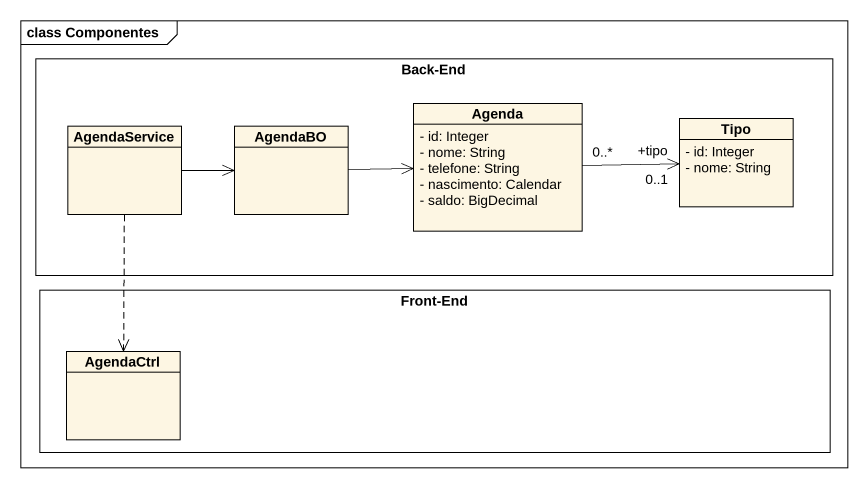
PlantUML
@startuml
mainframe class Componentes
hide circle
hide empty members
skinparam classAttributeIconSize 0
rectangle "Back-End" as Back_End {
  class AgendaService
  class AgendaBO
  class Agenda {
    - id: Integer
    - nome: String
    - telefone: String
    - nascimento: Calendar
    - saldo: BigDecimal
  }
  class Tipo {
    - id: Integer
    - nome: String
  }
}
rectangle "Front-End" as Front_End {
  class AgendaCtrl
}
AgendaService -right-> AgendaBO
AgendaService ..> AgendaCtrl
AgendaBO -right-> Agenda
Agenda "0..*" -right-> "+tipo\n0..1" Tipo
@enduml
